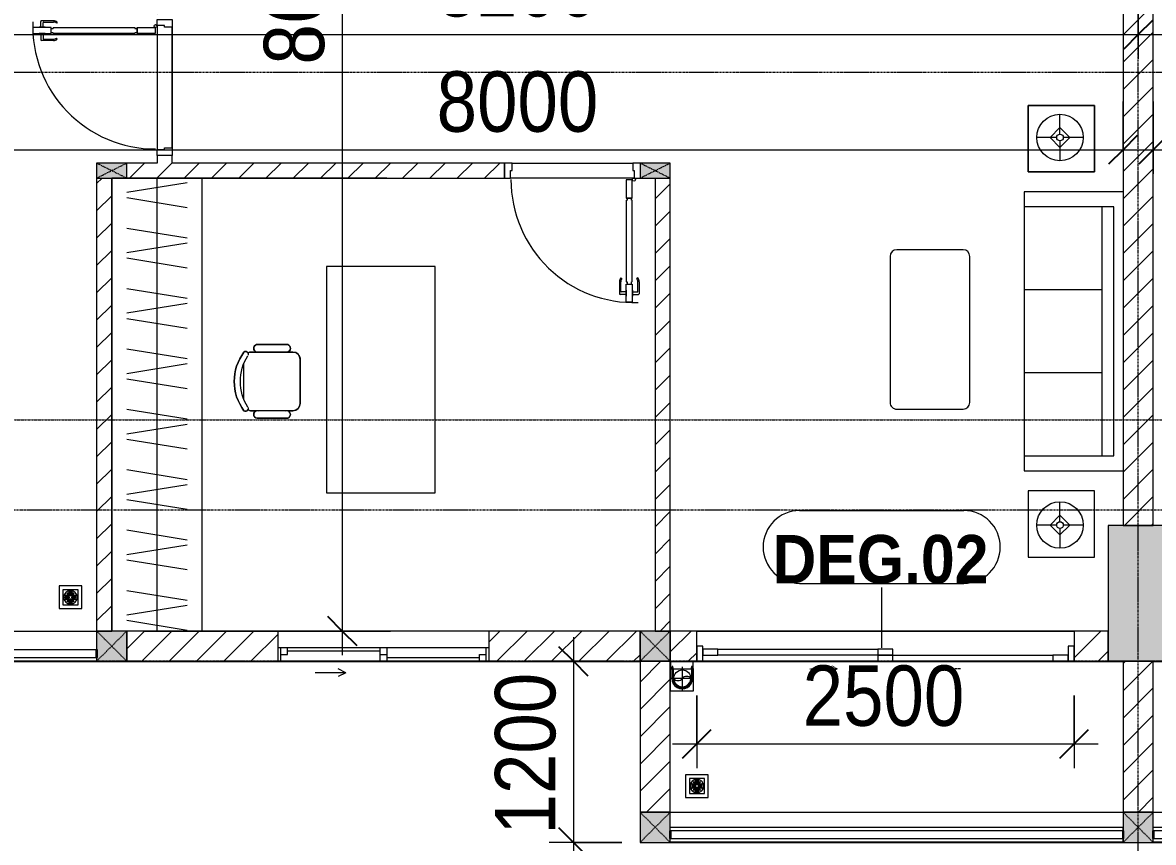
# Model space of a CAD drawing. Header units: millimetres. Extents: x 962 to 239635, y -15958 to 82755.
# Drawn here: x 123513 to 131004, y 23337 to 28767 of the extents above; entities that cross this region are included whole.
import ezdxf

# ---------------------------------------------------------------- set-up
doc = ezdxf.new("R2010")
doc.units = ezdxf.units.MM
for name, pattern in [('Dash', [6, 3, -3]), ('Dash Dot 3_16_', [7.9375, 4.7625, -1.5875, 0, -1.5875]), ('Grid Line', [22.225, 12.7, -3.175, 3.175, -3.175]), ('IMPORT-CENTER _2_', [40.64, 25.4, -5.08, 5.08, -5.08])]:
    doc.linetypes.add(name, pattern=pattern)
for name, color, linetype, lineweight in [('0-1', 7, 'Continuous', 5), ('A-ANNO-DIMS', 211, 'Continuous', 9), ('A-ANNO-DIMS-160', 211, 'Continuous', 9), ('A-DETL-GENF-1', 9, 'Continuous', 9), ('A-DOOR', 31, 'Continuous', 9), ('A-DOOR-1', 254, 'Continuous', 9), ('A-DOOR-2', 9, 'Continuous', 9), ('A-DOOR-FRAM', 31, 'Continuous', 9), ('A-DOOR-HDLN', 31, 'Dash', 9), ('A-DOOR-IDEN', 31, 'Continuous', 9), ('A-FLOR-1', 250, 'Continuous', 9), ('A-FLOR-2', 9, 'Continuous', 9), ('A-FLOR-HRAL', 11, 'Continuous', 9), ('A-FLOR-HRAL-1', 254, 'Continuous', 9), ('A-FLOR-HRAL-2', 9, 'Continuous', 9), ('A-GLAZ', 151, 'Continuous', 9), ('A-WALL', 113, 'Continuous', 9), ('A-WALL-1', 253, 'Continuous', 18), ('A-WALL-2', 9, 'Continuous', 9), ('A-WALL-3', 113, 'Continuous', 18), ('A-WALL-PATT-1', 10, 'Continuous', 9), ('A-WALL-PATT-2', 111, 'Continuous', 9), ('G-ANNO-SYMB-1', 111, 'Dash Dot 3_16_', 18), ('G-IMPT', 8, 'Continuous', 9), ('G-IMPT-2', 8, 'IMPORT-CENTER _2_', 9), ('I-FURN', 30, 'Continuous', 9), ('I-FURN-1', 254, 'Continuous', 9), ('M-EQPM', 50, 'Continuous', 9), ('S-COLS', 52, 'Continuous', 9), ('S-COLS-1', 52, 'Continuous', 5), ('S-COLS-2', 7, 'Continuous', 18), ('S-COLS-3', 254, 'Continuous', 9), ('S-COLS-4', 253, 'Continuous', 18), ('S-COLS-5', 52, 'Dash', 9), ('S-COLS-6', 52, 'Continuous', 18), ('S-COLS-HDLN', 52, 'Dash', 9), ('S-COLS-HDLN-1', 9, 'Dash', 9), ('S-GRID-1', 1, 'Grid Line', 9)]:
    doc.layers.add(name, color=color, linetype=linetype, lineweight=lineweight)
doc.styles.add('Arial_B_6', font='arialbd_0.ttf', dxfattribs={"width": 0.9, "height": 320})
doc.styles.add('UTM Avo', font='UTM Avo.ttf', dxfattribs={"width": 0.9, "height": 400})
doc.dimstyles.new('1_Dim_chi_tiet_2_5', dxfattribs={"dimscale": 304.8, "dimtxt": 399.720379, "dimasz": 0.629921, "dimexe": 0.524934, "dimexo": 0.0625, "dimgap": 0.052493, "dimtad": 1, "dimdec": 0, "dimrnd": 5, "dimzin": 0, "dimdsep": 46, "dimtxsty": 'UTM Avo', "dimblk1": 'OBLIQUE', "dimblk2": 'OBLIQUE', "dimsah": 1, "dimcen": 0.09, "dimdle": 0.524934, "dimazin": 0, "dimtfac": 1, "dimtdec": 4, "dimtix": 1, "dimtmove": 0, "dimatfit": 3, "dimfxl": 1.049869, "dimfxlon": 1, "dimtvp": 1, "dimtolj": 1, "dimtzin": 0, "dimarcsym": 2})
doc.dimstyles.new('1_Dim_chi_tiet_2_5_1', dxfattribs={"dimscale": 304.8, "dimtxt": 399.720379, "dimasz": 0.629921, "dimexe": 0.524934, "dimexo": 0.0625, "dimgap": 0.052493, "dimtad": 1, "dimdec": 0, "dimrnd": 5, "dimzin": 0, "dimdsep": 46, "dimtxsty": 'UTM Avo', "dimblk1": 'OBLIQUE', "dimblk2": 'OBLIQUE', "dimsah": 1, "dimcen": 0.09, "dimdle": 0.524934, "dimazin": 0, "dimtfac": 1, "dimtdec": 4, "dimtix": 1, "dimtmove": 0, "dimatfit": 3, "dimfxl": 1.049869, "dimfxlon": 1, "dimtvp": 1, "dimtolj": 1, "dimtzin": 0, "dimarcsym": 2})
pattern_1 = [(45, (0, 0), (-90.50967, 90.50967), [])]
pattern_2 = [(45, (61750.9, 0), (-90.50967, 90.50967), [])]

# ---------------------------------------------------------------- blocks, each defined once
blk = doc.blocks.new('NCV_TKTC_KET CAU_rvt-1-TKCS_MB TẦNG 2')
at = {"layer": 'S-COLS-1'}
blk.add_hatch(color=256, dxfattribs=at).paths.add_polyline_path([(69352.6, 24536.9), (69352.6, 25436.9), (68952.6, 25436.9), (68952.6, 24536.9)])
at = {"layer": 'A-FLOR-1'}
for p, q in [((61127.6, 24535.3), (62252.6, 24535.3)), ((62252.6, 24535.3), (65852.6, 24535.3)), ((66052.6, 24535.3), (69052.6, 24535.3)), ((69252.6, 24535.3), (73833.2, 24535.3)), ((66052.6, 23336.9), (69052.6, 23336.9)), ((69252.6, 23336.9), (74427.6, 23336.9))]:
    blk.add_line(p, q, dxfattribs=at)
at = {"layer": 'S-COLS-2'}
for p, q in [((69352.6, 25436.9), (68952.6, 25436.9)), ((68952.6, 25436.9), (68952.6, 24536.9)), ((68952.6, 24536.9), (69352.6, 24536.9))]:
    blk.add_line(p, q, dxfattribs=at)
blk = doc.blocks.new('DOOR_CW_01 CANH MO-PANEL KINH - DIW_01-900x2200-CỬA GỖ VÂN LAMINATE-V3-TKCS_MB TẦNG 2')
at = {"layer": 'A-DETL-GENF-1'}
for p, q in [((-399, 831.8), (-397, 831.8)), ((-399, 792.2), (-399, 831.8)), ((-397, 872), (-357, 872)), ((-397, 752), (-397, 872)), ((-397, 792.2), (-397, 831.8)), ((-357, 872), (-357, 752)), ((-357, 792.2), (-357, 831.8)), ((-355, 831.8), (-357, 831.8)), ((-355, 792.2), (-355, 831.8)), ((-442, 737), (-442, 816.5)), ((-399, 820.5), (-438, 820.5)), ((-434, 799.5), (-434, 737)), ((-399, 803.5), (-430, 803.5)), ((-397, 792.2), (-399, 792.2)), ((-357, 752), (-397, 752)), ((-363, 752), (-391, 752)), ((-391, 752), (-391, 738)), ((-363, 738), (-363, 752)), ((-357, 792.2), (-355, 792.2)), ((-355, 820.5), (-316, 820.5)), ((-355, 803.5), (-324, 803.5)), ((-320, 799.5), (-320, 737)), ((-312, 737), (-312, 816.5)), ((-433.9, 711.2), (-427.3, 715.8)), ((-397, 738), (-391, 738)), ((-397, 738), (-397, 196)), ((-357, 738), (-363, 738)), ((-357, 196), (-357, 738)), ((-320.1, 711.2), (-326.7, 715.8)), ((-397, 196), (-391, 196)), ((-357, 182), (-397, 182)), ((-397, 182), (-397, 62)), ((-391, 196), (-391, 182)), ((-391, 182), (-363, 182)), ((-357, 196), (-363, 196)), ((-363, 182), (-363, 196)), ((-357, 62), (-357, 182)), ((-397, 62), (-357, 62))]:
    blk.add_line(p, q, dxfattribs=at)
blk.add_circle((-407, 60), 10, dxfattribs=at)
for centre, radius, start, end in [((-407, 60), 814, 360, 92), ((-438, 816.5), 4, 90, 180), ((-430, 799.5), 4, 90, 180), ((-324, 799.5), 4, 360, 90), ((-316, 816.5), 4, 0, 90), ((-397, 737), 45, 180, 215), ((-397, 737), 37, 180, 215), ((-357, 737), 37, 325, 0), ((-357, 737), 45, 325, 0)]:
    blk.add_arc(centre, radius, start, end, dxfattribs=at)
at = {"layer": 'A-DOOR-2'}
for p, q in [((-410, 50), (-448.4, 50)), ((-410, 0), (-410, 50)), ((-400, 0), (-410, 0)), ((-407, 50), (-382, 50)), ((-400, -50), (-400, 0)), ((410, 0), (400, 0)), ((400, 0), (400, -50)), ((450, 50), (410, 50)), ((410, 50), (410, 0)), ((450, -50), (450, 50)), ((-448.4, -50), (-400, -50)), ((400, -50), (450, -50))]:
    blk.add_line(p, q, dxfattribs=at)
blk = doc.blocks.new('TU DO LV A - TU DO LV A-885793-TKCS_MB TẦNG 2')
at = {"layer": 'I-FURN'}
for p, q in [((4.3, 101), (68.9, 499)), ((169, 101), (104.4, 499)), ((202.5, 101), (267.1, 499)), ((404.3, 101), (468.9, 499)), ((569, 101), (504.4, 499)), ((602.5, 101), (667.1, 499)), ((804.3, 101), (868.9, 499)), ((969, 101), (904.4, 499)), ((1002.5, 101), (1067.1, 499)), ((1204.3, 101), (1268.9, 499)), ((1369, 101), (1304.4, 499)), ((1402.5, 101), (1467.1, 499)), ((1604.3, 101), (1668.9, 499)), ((1769, 101), (1704.4, 499)), ((1802.5, 101), (1867.1, 499)), ((2004.3, 101), (2068.9, 499)), ((2169, 101), (2104.4, 499)), ((2202.5, 101), (2267.1, 499)), ((2404.3, 101), (2468.9, 499)), ((2569, 101), (2504.4, 499)), ((2602.5, 101), (2667.1, 499)), ((2804.3, 101), (2868.9, 499)), ((2969, 101), (2904.4, 499)), ((0, 300), (3000, 300)), ((0, 0), (3000, 0))]:
    blk.add_line(p, q, dxfattribs=at)
at = {"layer": 'I-FURN-1'}
blk.add_line((0, 0), (3000, 0), dxfattribs=at)
blk = doc.blocks.new('BAN LV A - BAN LV A_dwg_ban hoc2-348006-TKCS_MB TẦNG 2')
at = {"layer": 'I-FURN'}
for p, q in [((-194.4, 388.8), (-194.4, 113.4)), ((145.8, 437.4), (-145.8, 437.4)), ((194.4, 113.4), (194.4, 388.8)), ((-243, 354.4), (-243, 162)), ((194.4, 351.4), (194.4, 150.8)), ((243.7, 162), (243.7, 354.4)), ((-120.5, 64.8), (120.5, 64.8))]:
    blk.add_line(p, q, dxfattribs=at)
at = {"layer": 'I-FURN', "flags": 128}
blk.add_lwpolyline([(-737.8, 610.5), (-737.8, 1330.5), (-154.9, 1330.5), (762.2, 1330.5), (762.2, 610.5)], close=True, dxfattribs=at)
at = {"layer": 'I-FURN'}
for centre, radius, start, end in [((-145.8, 388.8), 48.6, 90, 180), ((145.8, 388.8), 48.6, 360, 90), ((-218.7, 347.3), 25.3, 343.7398, 163.7398), ((219.4, 347.3), 25.3, 16.2602, 170.70537), ((-218.7, 154.9), 25.3, 163.7398, 16.2602), ((219.4, 154.9), 25.3, 189.29463, 16.2602), ((-180.2, 75.4), 17.8, 57.97259, 216.69006), ((-145.8, 113.4), 48.6, 180, 207.58444), ((0, 359.3), 318.2, 237.57575, 302.42425), ((180.2, 75.4), 17.8, 323.30994, 122.02741), ((145.8, 113.4), 48.6, 332.41556, 0), ((0, 324), 324, 233.1301, 306.8699)]:
    blk.add_arc(centre, radius, start, end, dxfattribs=at)
blk = doc.blocks.new('BAN LV A - BAN LV A_dwg-348005-TKCS_MB TẦNG 2')
at = {"extrusion": (0, 0, -1), "zscale": -1, "rotation": 180}
blk.add_blockref('BAN LV A - BAN LV A_dwg_ban hoc2-348006-TKCS_MB TẦNG 2', (-729, 1383.7), dxfattribs=at)
blk = doc.blocks.new('BAN LV A - BAN LV A-348231-TKCS_MB TẦNG 2')
at = {"layer": 'I-FURN-1'}
for p, q in [((486, 1221.7), (486, 1029.3)), ((534.6, 1270.3), (534.6, 1235.9)), ((923.4, 1232.9), (923.4, 1270.3)), ((972.7, 1029.3), (972.7, 1221.7)), ((534.6, 1029.3), (534.6, 994.9)), ((923.4, 994.9), (923.4, 1032.3)), ((583.2, 946.3), (874.8, 946.3)), ((1491.2, 773.2), (-8.8, 773.2)), ((-8.8, 773.2), (-8.8, 53.2)), ((1491.2, 53.2), (1491.2, 773.2)), ((-8.8, 53.2), (1491.2, 53.2))]:
    blk.add_line(p, q, dxfattribs=at)
for centre, radius, start, end in [((729, 1059.7), 324, 53.1301, 126.8699), ((548.9, 1308.3), 17.8, 143.30994, 240.59603), ((583.2, 1270.3), 48.6, 152.41556, 180), ((909.2, 1308.3), 17.8, 299.40397, 36.69006), ((874.8, 1270.3), 48.6, 360, 27.58444), ((510.3, 1228.8), 25.3, 16.2602, 196.2602), ((948.4, 1228.8), 25.3, 343.7398, 170.70537), ((510.3, 1036.4), 25.3, 196.2602, 343.7398), ((583.2, 994.9), 48.6, 180, 270), ((874.8, 994.9), 48.6, 270, 360), ((948.4, 1036.4), 25.3, 189.29463, 343.7398)]:
    blk.add_arc(centre, radius, start, end, dxfattribs=at)
blk.add_blockref('BAN LV A - BAN LV A_dwg-348005-TKCS_MB TẦNG 2', (0, 0))
blk = doc.blocks.new('LOBBY_SOFA_1 - LOBBY_SOFA_1-V11-TKCS_MB TẦNG 2')
at = {"layer": 'I-FURN'}
for p, q in [((-2556, -4.9), (-2556, -660)), ((-2457, -66), (-2457, -660)), ((-807, -66), (-2457, -66)), ((-807, -660), (-807, -66)), ((-708, -660), (-708, -4.9)), ((-807, -143), (-2457, -143)), ((-1907, -143), (-1907, -660)), ((-1357, -143), (-1357, -660)), ((-3128.2, -193.5), (-2688.2, -193.5)), ((-3128.2, -633.5), (-3128.2, -193.5)), ((-2688.2, -193.5), (-2688.2, -633.5)), ((-575.9, -193.5), (-575.9, -633.5)), ((-135.9, -193.5), (-575.9, -193.5)), ((-135.9, -633.5), (-135.9, -193.5)), ((-2915.4, -269), (-2915.4, -401)), ((-348.6, -269), (-348.6, -401)), ((-2915.4, -357), (-2981.4, -423)), ((-2849.4, -423), (-2915.4, -357)), ((-414.6, -423), (-348.6, -357)), ((-348.6, -357), (-282.6, -423)), ((-2937.4, -423), (-3069.4, -423)), ((-2981.4, -423), (-2915.4, -489)), ((-2915.4, -489), (-2849.4, -423)), ((-2915.4, -445), (-2915.4, -577)), ((-2893.4, -423), (-2761.4, -423)), ((-370.6, -423), (-502.6, -423)), ((-348.6, -489), (-414.6, -423)), ((-282.6, -423), (-348.6, -489)), ((-348.6, -445), (-348.6, -577)), ((-326.6, -423), (-194.6, -423)), ((-2688.2, -633.5), (-3128.2, -633.5)), ((-2556, -660), (-708, -660)), ((-575.9, -633.5), (-135.9, -633.5)), ((-1160.3, -1020.5), (-2128.3, -1020.5)), ((-2172.3, -1064.5), (-2172.3, -1504.5)), ((-1116.3, -1504.5), (-1116.3, -1064.5)), ((-2128.3, -1548.5), (-1160.3, -1548.5))]:
    blk.add_line(p, q, dxfattribs=at)
for centre, radius in [((-2915.4, -423), 154), ((-348.6, -423), 154), ((-2915.4, -423), 22), ((-348.6, -423), 22)]:
    blk.add_circle(centre, radius, dxfattribs=at)
for centre, start, end in [((-2128.3, -1064.5), 90, 180), ((-1160.3, -1064.5), 0, 90), ((-2128.3, -1504.5), 180, 270), ((-1160.3, -1504.5), 270, 0)]:
    blk.add_arc(centre, 44, start, end, dxfattribs=at)
at = {"layer": 'I-FURN-1'}
for p, q in [((-2556, -4.9), (-2556, -660)), ((-708, -660), (-708, -4.9)), ((-2688.2, -193.5), (-3128.2, -193.5)), ((-3128.2, -193.5), (-3128.2, -633.5)), ((-2688.2, -633.5), (-2688.2, -193.5)), ((-135.9, -193.5), (-575.9, -193.5)), ((-575.9, -193.5), (-575.9, -633.5)), ((-135.9, -633.5), (-135.9, -193.5)), ((-3128.2, -633.5), (-2688.2, -633.5)), ((-2556, -660), (-708, -660)), ((-575.9, -633.5), (-135.9, -633.5)), ((-1160.3, -1020.5), (-2128.3, -1020.5)), ((-2172.3, -1064.5), (-2172.3, -1504.5)), ((-1116.3, -1504.5), (-1116.3, -1064.5)), ((-2128.3, -1548.5), (-1160.3, -1548.5))]:
    blk.add_line(p, q, dxfattribs=at)
for centre, start, end in [((-2128.3, -1064.5), 90, 180), ((-1160.3, -1064.5), 0, 90), ((-2128.3, -1504.5), 180, 270), ((-1160.3, -1504.5), 270, 0)]:
    blk.add_arc(centre, 44, start, end, dxfattribs=at)
blk = doc.blocks.new('Railing - 50 x 10mm-901205-TKCS_MB TẦNG 2')
at = {"layer": 'A-FLOR-HRAL-2'}
for p, q in [((25, 5), (-25, 5)), ((-25, 5), (-25, -5)), ((25, -5), (25, 5)), ((-25, -5), (25, -5))]:
    blk.add_line(p, q, dxfattribs=at)
blk = doc.blocks.new('Railing - Railing-883261-TKCS_MB TẦNG 2')
at = {"layer": 'A-FLOR-HRAL-2'}
for p, q in [((39339.1, 15351.2), (38244.1, 15351.2)), ((38244.1, 15301.2), (39339.1, 15301.2))]:
    blk.add_line(p, q, dxfattribs=at)
at = {"rotation": 90.00000000000001}
for p in [(38219.1, 15326.2), (39344.1, 15326.2)]:
    blk.add_blockref('Railing - 50 x 10mm-901205-TKCS_MB TẦNG 2', p, dxfattribs=at)
blk = doc.blocks.new('G1_SOF - BO TRU - 100x200-745959-TKCS_MB TẦNG 2')
at = {"layer": 'S-COLS'}
blk.add_hatch(color=256, dxfattribs=at).paths.add_polyline_path([(-50, 100), (-50, -100), (50, -100), (50, 100)])
at = {"layer": 'S-COLS-4'}
for p, q in [((50, 100), (-50, 100)), ((-50, 100), (-50, -100)), ((50, -100), (50, 100)), ((-50, -100), (50, -100))]:
    blk.add_line(p, q, dxfattribs=at)
at = {"layer": 'S-COLS-HDLN-1'}
for p, q in [((50, 100), (-50, -100)), ((-50, 100), (50, -100))]:
    blk.add_line(p, q, dxfattribs=at)
blk = doc.blocks.new('DOOR_CW_01 CANH MO-PANEL KINH - DIG_01-900x2200-CỬA NHÔM KÍNH-901215-TKCS_MB TẦNG 2')
at = {"layer": 'A-DETL-GENF-1'}
for p, q in [((-397, -182), (-397, -62)), ((-397, -62), (-357, -62)), ((-357, -62), (-357, -182)), ((-357, -182), (-397, -182)), ((-397, -196), (-391, -196)), ((-397, -738), (-397, -196)), ((-391, -196), (-391, -182)), ((-391, -182), (-363, -182)), ((-363, -182), (-363, -196)), ((-357, -196), (-363, -196)), ((-357, -196), (-357, -738)), ((-442, -737), (-442, -816.5)), ((-434, -799.5), (-434, -737)), ((-433.9, -711.2), (-427.3, -715.8)), ((-397, -738), (-391, -738)), ((-391, -752), (-391, -738)), ((-357, -738), (-363, -738)), ((-363, -738), (-363, -752)), ((-320.1, -711.2), (-326.7, -715.8)), ((-320, -799.5), (-320, -737)), ((-312, -737), (-312, -816.5)), ((-399, -820.5), (-438, -820.5)), ((-399, -803.5), (-430, -803.5)), ((-399, -792.2), (-399, -831.8)), ((-397, -792.2), (-399, -792.2)), ((-357, -752), (-397, -752)), ((-397, -752), (-397, -872)), ((-397, -792.2), (-397, -831.8)), ((-363, -752), (-391, -752)), ((-357, -872), (-357, -752)), ((-357, -792.2), (-357, -831.8)), ((-357, -792.2), (-355, -792.2)), ((-355, -792.2), (-355, -831.8)), ((-355, -803.5), (-324, -803.5)), ((-355, -820.5), (-316, -820.5)), ((-399, -831.8), (-397, -831.8)), ((-397, -872), (-357, -872)), ((-355, -831.8), (-357, -831.8))]:
    blk.add_line(p, q, dxfattribs=at)
blk.add_circle((-407, -60), 10, dxfattribs=at)
for centre, radius, start, end in [((-407, -60), 814, 268, 0), ((-397, -737), 45, 145, 180), ((-397, -737), 37, 145, 180), ((-357, -737), 37, 0, 35), ((-357, -737), 45, 360, 35), ((-438, -816.5), 4, 180, 270), ((-430, -799.5), 4, 180, 270), ((-324, -799.5), 4, 270, 0), ((-316, -816.5), 4, 270, 0)]:
    blk.add_arc(centre, radius, start, end, dxfattribs=at)
at = {"layer": 'A-DOOR-2'}
for p, q in [((-450, -50), (-450, 50)), ((-450, 50), (-400, 50)), ((-400, 50), (-400, 0)), ((400, 0), (400, 50)), ((400, 50), (450, 50)), ((450, 50), (450, -50)), ((-410, -50), (-450, -50)), ((-410, 0), (-410, -50)), ((-400, 0), (-410, 0)), ((-407, -50), (-382, -50)), ((410, 0), (400, 0)), ((410, -50), (410, 0)), ((450, -50), (410, -50))]:
    blk.add_line(p, q, dxfattribs=at)
blk = doc.blocks.new('NCV_TKTC_TANG 2_rvt-1-TKCS_MB TẦNG 2')
at = {"layer": 'A-WALL-PATT-1'}
h = blk.add_hatch(dxfattribs=at)
h.set_pattern_fill('FP_1', color=256, style=0, pattern_type=2)
h.set_pattern_definition(pattern_1)
h.paths.add_polyline_path([(62752.6, 27836.9), (62752.6, 27886.9), (62652.6, 27886.9), (62652.6, 27836.9)])
h.paths.add_polyline_path([(62752.6, 28786.9), (62752.6, 28836.9), (62652.6, 28836.9), (62652.6, 28786.9)])
h = blk.add_hatch(dxfattribs=at)
h.set_pattern_fill('FP_1', color=256, style=0, pattern_type=2)
h.set_pattern_definition(pattern_1)
h.paths.add_polyline_path([(64954.2, 27736.9), (64954.2, 27836.9), (62452.6, 27836.9), (62452.6, 27736.9), (64174.7, 27736.9)])
h = blk.add_hatch(dxfattribs=at)
h.set_pattern_fill('FP_1', color=256, style=0, pattern_type=2)
h.set_pattern_definition(pattern_1)
h.paths.add_polyline_path([(62352.6, 24736.9), (62352.6, 27736.9), (62252.6, 27736.9), (62252.6, 24736.9)])
h = blk.add_hatch(dxfattribs=at)
h.set_pattern_fill('FP_1', color=256, style=0, pattern_type=2)
h.set_pattern_definition(pattern_1)
h.paths.add_polyline_path([(66052.6, 24736.9), (66052.6, 27736.9), (65952.6, 27736.9), (65952.6, 24736.9)])
at = {"layer": 'A-FLOR-2'}
for p, q in [((62652.6, 28746.9), (62652.6, 27926.9)), ((62752.6, 28736.9), (62752.6, 27936.9)), ((62752.6, 27936.9), (62752.6, 28736.9)), ((65004.2, 27836.9), (65804.2, 27836.9)), ((62352.6, 27736.9), (62352.6, 24736.9)), ((62452.6, 27736.9), (62352.6, 27736.9)), ((62952.6, 27736.9), (62452.6, 27736.9)), ((64174.7, 27736.9), (62952.6, 27736.9)), ((65814.2, 27736.9), (64994.2, 27736.9)), ((62562.6, 24736.9), (62952.6, 24736.9)), ((62952.6, 24736.9), (63452.6, 24736.9)), ((63452.6, 24736.9), (64174.7, 24736.9)), ((66227.6, 24736.9), (68727.6, 24736.9)), ((68727.6, 24736.9), (66227.6, 24736.9)), ((66267.6, 24536.9), (67427.6, 24536.9)), ((66052.6, 23536.9), (69052.6, 23536.9)), ((69252.6, 23536.9), (74427.1, 23536.9))]:
    blk.add_line(p, q, dxfattribs=at)
at = {"layer": 'A-WALL-1'}
for p, q in [((62752.6, 27886.9), (62652.6, 27886.9)), ((62652.6, 27886.9), (62652.6, 27836.9)), ((62752.6, 27836.9), (62752.6, 27886.9)), ((62652.6, 27836.9), (62452.6, 27836.9)), ((64954.2, 27836.9), (62752.6, 27836.9)), ((64954.2, 27736.9), (64954.2, 27836.9)), ((62252.6, 27736.9), (62252.6, 24736.9)), ((62352.6, 24736.9), (62352.6, 27736.9)), ((62452.6, 27736.9), (64954.2, 27736.9)), ((65952.6, 27736.9), (65952.6, 24736.9)), ((66052.6, 24736.9), (66052.6, 27736.9)), ((62252.6, 24736.9), (62352.6, 24736.9)), ((65952.6, 24736.9), (66052.6, 24736.9))]:
    blk.add_line(p, q, dxfattribs=at)
at = {"layer": 'A-WALL-2'}
for p, q in [((65004.2, 27836.9), (65804.2, 27836.9)), ((65814.2, 27736.9), (64994.2, 27736.9)), ((61152.6, 24736.9), (62252.5, 24736.9)), ((62252.5, 24536.9), (61152.6, 24536.9))]:
    blk.add_line(p, q, dxfattribs=at)
at = {"layer": 'A-DOOR-1'}
for name, p, rotation in [('DOOR_CW_01 CANH MO-PANEL KINH - DIG_01-900x2200-CỬA NHÔM KÍNH-901215-TKCS_MB TẦNG 2', (62702.6, 28336.9), 269.9999999999989), ('DOOR_CW_01 CANH MO-PANEL KINH - DIW_01-900x2200-CỬA GỖ VÂN LAMINATE-V3-TKCS_MB TẦNG 2', (65404.2, 27786.9), 180)]:
    blk.add_blockref(name, p, dxfattribs=dict(at, rotation=rotation))
at = {"layer": 'A-FLOR-HRAL-1'}
blk.add_blockref('Railing - Railing-883261-TKCS_MB TẦNG 2', (22908.5, 9260.7), dxfattribs=at)
at = {"layer": 'I-FURN-1'}
for name, p, rotation in [('LOBBY_SOFA_1 - LOBBY_SOFA_1-V11-TKCS_MB TẦNG 2', (69057.5, 25090.4), 270.0000000000005), ('TU DO LV A - TU DO LV A-885793-TKCS_MB TẦNG 2', (62952.6, 24736.9), 89.99999999999993), ('BAN LV A - BAN LV A-348231-TKCS_MB TẦNG 2', (64547.4, 25661.2), 90.0000000000001)]:
    blk.add_blockref(name, p, dxfattribs=dict(at, rotation=rotation))
at = {"layer": 'S-COLS-3', "rotation": 89.99999999999945}
for p in [(62352.6, 27786.9), (65952.6, 27786.9)]:
    blk.add_blockref('G1_SOF - BO TRU - 100x200-745959-TKCS_MB TẦNG 2', p, dxfattribs=at)
blk = doc.blocks.new('1_FAMILY RVT - W01-WxH 1400x1400xmm-389822-TKCS_MB TẦNG 2')
at = {"layer": 'A-GLAZ'}
for p, q in [((248.4, 172.39), (299.2, 197.79)), ((248.4, 172.39), (299.2, 146.99)), ((248.4, 172.39), (451.6, 172.39)), ((-700, 96.19), (-700, -103.81)), ((700, 96.19), (-700, 96.19)), ((-700, 96.19), (-636.5, 96.19)), ((-680.95, 96.19), (-680.95, 7.29)), ((-636.5, 96.19), (-22.225, 96.19)), ((-636.5, 96.19), (-636.5, 51.74)), ((-22.225, 7.29), (-22.225, 96.19)), ((-22.225, 96.19), (22.225, 96.19)), ((22.225, 96.19), (680.95, 96.19)), ((22.225, 96.19), (22.225, 7.29)), ((680.95, 96.19), (700, 96.19)), ((680.95, 96.19), (680.95, 7.29)), ((700, -103.81), (700, 96.19)), ((-700, 7.29), (-680.95, 7.29)), ((-636.5, 51.74), (-680.95, 51.74)), ((-680.95, 7.29), (-22.225, 7.29)), ((-636.5, 73.965), (-22.225, 73.965)), ((22.225, 51.74), (-22.225, 51.74)), ((-22.225, 7.29), (22.225, 7.29)), ((22.225, 29.515), (636.5, 29.515)), ((22.225, 7.29), (636.5, 7.29)), ((636.5, 51.74), (636.5, 7.29)), ((680.95, 51.74), (636.5, 51.74)), ((636.5, 7.29), (700, 7.29)), ((-700, -103.81), (700, -103.81))]:
    blk.add_line(p, q, dxfattribs=at)
blk = doc.blocks.new('DEG_02-DEG_03 - DEG_02-2500x2400mm-CỬA ĐI 02 CÁNH TRƯỢT-625766-TKCS_MB TẦNG 2')
at = {"layer": 'A-DOOR'}
for p, q in [((-1110, 100), (-1210, 100)), ((-1210, 100), (-1210, 60)), ((-1110, 60), (-1110, 100)), ((-1110, 100), (-50, 100)), ((50, 100), (-50, 100)), ((-50, 100), (-50, 60)), ((50, 60), (50, 100)), ((-1210, 60), (-1110, 60)), ((-50, 60), (-1110, 60)), ((50, 60), (-50, 60)), ((-50, 60), (-50, 20)), ((-50, 60), (50, 60)), ((-50, 20), (50, 20)), ((50, 20), (50, 60)), ((50, 60), (1110, 60)), ((1110, 20), (50, 20)), ((1210, 60), (1110, 60)), ((1110, 60), (1110, 20)), ((1110, 20), (1210, 20)), ((1210, 20), (1210, 60))]:
    blk.add_line(p, q, dxfattribs=at)
at = {"layer": 'A-DOOR-FRAM'}
for p, q in [((-1210, 100), (-1250, 100)), ((-1250, 100), (-1250, 0)), ((-1210, 0), (-1210, 100)), ((1250, 100), (1210, 100)), ((1210, 100), (1210, 0)), ((1250, 0), (1250, 100)), ((-1250, 0), (-1210, 0)), ((1210, 0), (1250, 0))]:
    blk.add_line(p, q, dxfattribs=at)
at = {"layer": 'A-DOOR-HDLN'}
for p, q in [((-500.4, 151.1), (-320.4, 151.1)), ((-320.4, 151.1), (-355, 171.1)), ((-320.4, 151.1), (-355, 131.1)), ((320.4, 151.1), (355, 171.1)), ((320.4, 151.1), (355, 131.1)), ((500.4, 151.1), (320.4, 151.1))]:
    blk.add_line(p, q, dxfattribs=at)
blk = doc.blocks.new('Railing - 50 x 10mm-1251311-TKCS_MB TẦNG 2')
at = {"layer": 'A-FLOR-HRAL'}
for p, q in [((25, 5), (-25, 5)), ((-25, 5), (-25, -5)), ((25, -5), (25, 5)), ((-25, -5), (25, -5))]:
    blk.add_line(p, q, dxfattribs=at)
blk = doc.blocks.new('Railing - Railing-1266165-TKCS_MB TẦNG 2')
at = {"layer": 'A-FLOR-HRAL'}
for p, q in [((69047.6, 23412.4), (66057.6, 23412.4)), ((66057.6, 23362.4), (69047.6, 23362.4))]:
    blk.add_line(p, q, dxfattribs=at)
at = {"rotation": 90}
for p in [(66052.6, 23387.4), (69052.6, 23387.4)]:
    blk.add_blockref('Railing - 50 x 10mm-1251311-TKCS_MB TẦNG 2', p, dxfattribs=at)
blk = doc.blocks.new('Railing - Railing-1267716-TKCS_MB TẦNG 2')
at = {"layer": 'A-FLOR-HRAL'}
for p, q in [((74427.5, 23412.4), (69257.5, 23412.4)), ((69257.5, 23362.4), (74427.5, 23362.4))]:
    blk.add_line(p, q, dxfattribs=at)
at = {"rotation": 90}
for p in [(69252.5, 23387.4), (74432.5, 23387.4)]:
    blk.add_blockref('Railing - 50 x 10mm-1251311-TKCS_MB TẦNG 2', p, dxfattribs=at)
blk = doc.blocks.new('TKTC_XREF_251221_MB TANG 2-7 - TKTC_XREF_260130_MB TANG 2-5_dwg_THU NUOC - THU NUOC-444531-TKCS_MB TẦNG 1-4746804-TKCS_MB TẦNG 2')
at = {"layer": 'G-IMPT'}
for p, q in [((-23.3, 10.8), (40.9, 10.8)), ((40.9, 4.8), (-23.3, 4.8)), ((-11, 23.3), (28.5, 23.3)), ((28.5, 17.3), (-11, 17.3)), ((-1.1, 35.6), (18.5, 35.6)), ((18.5, 29.6), (-1.1, 29.6)), ((-23.3, -13.6), (40.9, -13.6)), ((40.9, -19.6), (-23.3, -19.6)), ((-11, -26.1), (28.5, -26.1)), ((28.5, -32.1), (-11, -32.1)), ((-1.1, -38.5), (18.5, -38.5)), ((18.5, -44.5), (-1.1, -44.5))]:
    blk.add_line(p, q, dxfattribs=at)
at = {"layer": 'G-IMPT', "flags": 128}
for points in [[(83.7, -79.4), (83.7, 70.6), (-66.3, 70.6), (-66.3, -79.4)], [(58.7, -54.4), (58.7, 45.6), (-41.3, 45.6), (-41.3, -54.4)]]:
    blk.add_lwpolyline(points, close=True, dxfattribs=at)
for points in [[(-23.3, -1.2), (0.7, -1.2), (0.7, -7.2), (-23.3, -7.2)], [(40.9, -7.2), (16.7, -7.2), (16.7, -1.2), (40.9, -1.2)]]:
    blk.add_lwpolyline(points, dxfattribs=at)
at = {"layer": 'G-IMPT'}
for centre, radius, start, end in [((8.7, -4.4), 45, 360, 180), ((8.7, -4.4), 45, 360, 180), ((-23.3, 7.8), 3, 90, 270), ((-11, 20.3), 3, 90, 270), ((-1.1, 32.6), 3, 90, 270), ((18.5, 32.6), 3, 270, 90), ((28.5, 20.3), 3, 270, 90), ((40.9, 7.8), 3, 270, 90), ((8.7, -4.4), 45, 180, 360), ((8.7, -4.4), 45, 180, 360), ((-23.3, -4.2), 3, 90, 270), ((-23.3, -16.6), 3, 90, 270), ((-11, -29.1), 3, 90, 270), ((-1.1, -41.5), 3, 90, 270), ((18.5, -41.5), 3, 270, 90), ((28.5, -29.1), 3, 270, 90), ((40.9, -4.2), 3, 270, 90), ((40.9, -16.6), 3, 270, 90)]:
    blk.add_arc(centre, radius, start, end, dxfattribs=at)
blk = doc.blocks.new('TKTC_XREF_251221_MB TANG 2-7 - TKTC_XREF_260130_MB TANG 2-5_dwg_$cc-4746808-TKCS_MB TẦNG 2')
at = {"layer": 'G-IMPT-2'}
for p, q in [((0, -0.673), (0, 0.673)), ((-0.673, 0), (0.673, 0))]:
    blk.add_line(p, q, dxfattribs=at)
at = {"layer": 'M-EQPM'}
blk.add_circle((0, 0), 0.5, dxfattribs=at)
for centre, radius, start, end in [((0, 0), 0.5, 90, 270), ((0.188, 0.25), 0.313, 126.8699, 233.1301), ((-0.188, -0.25), 0.313, 306.8699, 53.1301)]:
    blk.add_arc(centre, radius, start, end, dxfattribs=at)
blk = doc.blocks.new('TKTC_XREF_251221_MB TANG 2-7 - TKTC_XREF_260130_MB TANG 2-5_dwg_CUM U_DN100-4746796-TKCS_MB TẦNG 2')
at = {"layer": 'G-IMPT'}
blk.add_hatch(color=256, dxfattribs=at).paths.add_polyline_path([(0, 61), (0, 57), (14.8, 55.1), (28.5, 49.4), (40.3, 40.3), (49.4, 28.5), (55.1, 14.8), (57, 0), (55.1, -14.8), (49.4, -28.5), (40.3, -40.3), (28.5, -49.4), (14.8, -55.1), (0, -57), (0, -61), (15.8, -58.9), (30.5, -52.8), (43.1, -43.1), (52.8, -30.5), (58.9, -15.8), (61, 0), (58.9, 15.8), (52.8, 30.5), (43.1, 43.1), (30.5, 52.8), (15.8, 58.9)])
for p, q in [((-79.1, 66.6), (-79.1, 63.4)), ((-76.6, 66.6), (-76.6, 63.4)), ((-74.6, 66.6), (-74.6, 63.4)), ((-72.7, 69.3), (-72.7, 60.7)), ((-66.9, 67.9), (-71.7, 67.9)), ((-66.9, 62.1), (-71.7, 62.1)), ((-65, 69), (0, 69)), ((-79.1, -63.4), (-79.1, -66.6)), ((-76.6, -63.4), (-76.6, -66.6)), ((-74.6, -63.4), (-74.6, -66.6)), ((-72.7, -60.7), (-72.7, -69.3)), ((-66.9, -62.1), (-71.7, -62.1)), ((-66.9, -67.9), (-71.7, -67.9)), ((-65, -69), (0, -69))]:
    blk.add_line(p, q, dxfattribs=at)
at = {"layer": 'G-IMPT', "flags": 128}
for points in [[(-72.7, 67.6), (-78.1, 67.6), (-78.1, 62.4), (-72.7, 62.4)], [(-71.7, 59.2), (-66.9, 59.2), (-66.9, 70.8), (-71.7, 70.8)], [(-66.9, 70.8), (-66.9, 72.7), (-65, 72.7), (-65, 57.3), (-66.9, 57.3), (-66.9, 59.2)], [(-65, 61), (0, 61), (0, 57)], [(-72.7, -62.4), (-78.1, -62.4), (-78.1, -67.6), (-72.7, -67.6)], [(-71.7, -70.8), (-66.9, -70.8), (-66.9, -59.2), (-71.7, -59.2)], [(-66.9, -59.2), (-66.9, -57.3), (-65, -57.3), (-65, -72.7), (-66.9, -72.7), (-66.9, -70.8)], [(-65, -61), (0, -61), (0, -57)]]:
    blk.add_lwpolyline(points, dxfattribs=at)
at = {"layer": 'G-IMPT'}
for centre, radius, start, end in [((-78.1, 66.6), 0.96, 90, 180), ((-78.1, 63.4), 0.96, 180, 270), ((-71.1, 69.3), 1.56, 112.61986, 247.38014), ((-67.9, 65), 4.8, 143.1301, 216.8699), ((-71.1, 60.7), 1.56, 112.61986, 247.38014), ((0, 0), 69, 270, 90), ((0, 0), 61, 270, 90), ((0, 0), 57, 270, 90), ((-78.1, -63.4), 0.96, 90, 180), ((-78.1, -66.6), 0.96, 180, 270), ((-71.1, -60.7), 1.56, 112.61986, 247.38014), ((-67.9, -65), 4.8, 143.1301, 216.8699), ((-71.1, -69.3), 1.56, 112.61986, 247.38014)]:
    blk.add_arc(centre, radius, start, end, dxfattribs=at)
blk = doc.blocks.new('TKTC_XREF_251221_MB TANG 2-7 - TKTC_XREF_251221_MB TANG 2-7-2039446-TKCS_MB TẦNG 2')
at = {"layer": 'M-EQPM'}
for p, q in [((32401.1, 7300), (32401.4, 7250.5)), ((32551.9, 7250.5), (32551.5, 7300)), ((32401.3, 7250.4), (32551.6, 7250.4)), ((32401.3, 7100.7), (32401.3, 7250.4)), ((32401.4, 7250.5), (32551.9, 7250.5)), ((32551.6, 7250.4), (32551.6, 7100.7)), ((32551.6, 7100.7), (32401.3, 7100.7))]:
    blk.add_line(p, q, dxfattribs=at)
for p in [(28417.9, 7727.7), (32567.9, 6477.7)]:
    blk.add_blockref('TKTC_XREF_251221_MB TANG 2-7 - TKTC_XREF_260130_MB TANG 2-5_dwg_THU NUOC - THU NUOC-444531-TKCS_MB TẦNG 1-4746804-TKCS_MB TẦNG 2', p)
for name, p, xscale, yscale, zscale, rotation in [('TKTC_XREF_251221_MB TANG 2-7 - TKTC_XREF_260130_MB TANG 2-5_dwg_$cc-4746808-TKCS_MB TẦNG 2', (32480.1, 7185.5), 113.7150000000073, 113.7150000000073, 113.7150000000073, 89.99900866374671), ('TKTC_XREF_251221_MB TANG 2-7 - TKTC_XREF_260130_MB TANG 2-5_dwg_CUM U_DN100-4746796-TKCS_MB TẦNG 2', (32479.2, 7185.5), 0.9975000000000007, 0.9975000000000007, 0.9975000000000007, 270.0009913382947)]:
    blk.add_blockref(name, p, dxfattribs=dict(xscale=xscale, yscale=yscale, zscale=zscale, rotation=rotation))
blk = doc.blocks.new('G1_SOF - BO TRU - 200x200-3052400-TKCS_MB TẦNG 2')
at = {"layer": 'S-COLS-HDLN'}
for p, q in [((-100, 100), (100, -100)), ((100, 100), (-100, -100))]:
    blk.add_line(p, q, dxfattribs=at)
blk = doc.blocks.new('DIMBLOCK62-TKCS_MB TẦNG 2')
at = {"layer": 'A-ANNO-DIMS-160'}
for p, q in [((122703.5, 29007.8), (122703.5, 28527.8)), ((122703.5, 28687.8), (122703.5, 29007.8)), ((130903.5, 29007.8), (130903.5, 28527.8)), ((130903.5, 28687.8), (130903.5, 29007.8)), ((122703.5, 28687.8), (130903.5, 28687.8))]:
    blk.add_line(p, q, dxfattribs=at)
at = {"layer": 'A-ANNO-DIMS-160', "lineweight": 25}
for p, q in [((122703.5, 28687.8), (122799.5, 28783.8)), ((130903.5, 28687.8), (130999.5, 28783.8)), ((122703.5, 28687.8), (122607.5, 28591.8)), ((130903.5, 28687.8), (130807.5, 28591.8))]:
    blk.add_line(p, q, dxfattribs=at)
at = {"layer": 'A-ANNO-DIMS-160', "color": 0, "insert": (126255.7, 29207.5), "char_height": 400, "width": 1314.636, "attachment_point": 1, "line_spacing_factor": 1.110334, "style": 'UTM Avo'}
blk.add_mtext('8200', dxfattribs=at)
blk = doc.blocks.new('_Oblique')
at = {"color": 0, "linetype": 'ByBlock', "lineweight": -2}
blk.add_line((-0.5, -0.5), (0.5, 0.5), dxfattribs=at)
blk = doc.blocks.new('DIMBLOCK63-TKCS_MB TẦNG 2')
at = {"layer": 'A-ANNO-DIMS-160'}
for p, q in [((130903.5, 29007.8), (130903.5, 28527.8)), ((130903.5, 28687.8), (130903.5, 29007.8)), ((139103.5, 29007.8), (139103.5, 28527.8)), ((139103.5, 28687.8), (139103.5, 29007.8)), ((130903.5, 28687.8), (139103.5, 28687.8))]:
    blk.add_line(p, q, dxfattribs=at)
at = {"layer": 'A-ANNO-DIMS-160', "lineweight": 25}
for p, q in [((130903.5, 28687.8), (130999.5, 28783.8)), ((139103.5, 28687.8), (139199.5, 28783.8)), ((130903.5, 28687.8), (130807.5, 28591.8)), ((139103.5, 28687.8), (139007.5, 28591.8))]:
    blk.add_line(p, q, dxfattribs=at)
at = {"layer": 'A-ANNO-DIMS-160', "color": 0, "insert": (134455.7, 29207.5), "char_height": 400, "width": 1314.636, "attachment_point": 1, "line_spacing_factor": 1.110334, "style": 'UTM Avo'}
blk.add_mtext('8200', dxfattribs=at)
blk = doc.blocks.new('DIMBLOCK125-TKCS_MB TẦNG 2')
at = {"layer": 'A-ANNO-DIMS-160'}
for p, q in [((127978.5, 24309.3), (127978.5, 23829.3)), ((127978.5, 23989.3), (127978.5, 24309.3)), ((130478.5, 24309.3), (130478.5, 23829.3)), ((130478.5, 23989.3), (130478.5, 24309.3)), ((127818.5, 23989.3), (130638.5, 23989.3))]:
    blk.add_line(p, q, dxfattribs=at)
at = {"layer": 'A-ANNO-DIMS-160', "lineweight": 25}
for p, q in [((127978.5, 23989.3), (128074.5, 24085.3)), ((130478.5, 23989.3), (130574.5, 24085.3)), ((127978.5, 23989.3), (127882.5, 23893.3)), ((130478.5, 23989.3), (130382.5, 23893.3))]:
    blk.add_line(p, q, dxfattribs=at)
at = {"layer": 'A-ANNO-DIMS-160', "color": 0, "insert": (128680.7, 24509), "char_height": 400, "width": 1314.636, "attachment_point": 1, "line_spacing_factor": 1.110334, "style": 'UTM Avo'}
blk.add_mtext('2500', dxfattribs=at)
blk = doc.blocks.new('STN_Door Tag - STN_Door Tag-1788670-TKCS_MB TẦNG 2')
at = {"layer": 'A-DOOR-IDEN'}
for p, q in [((-3.37, 1.495), (3.431, 1.495)), ((-3.37, -1.524), (3.431, -1.524))]:
    blk.add_line(p, q, dxfattribs=at)
for centre, start, end in [((-3.37, -0.015), 90, 270), ((3.431, -0.015), 270, 90)]:
    blk.add_arc(centre, 1.509, start, end, dxfattribs=at)
blk = doc.blocks.new('DIMBLOCK279-TKCS_MB TẦNG 2')
at = {"layer": 'A-ANNO-DIMS-160'}
for p, q in [((122803.5, 28244.6), (122803.5, 27764.6)), ((122803.5, 27924.6), (122803.5, 28244.6)), ((130803.5, 28244.6), (130803.5, 27764.6)), ((130803.5, 27924.6), (130803.5, 28244.6)), ((122643.5, 27924.6), (130963.5, 27924.6))]:
    blk.add_line(p, q, dxfattribs=at)
at = {"layer": 'A-ANNO-DIMS-160', "lineweight": 25}
for p, q in [((122803.5, 27924.6), (122899.5, 28020.6)), ((130803.5, 27924.6), (130899.5, 28020.6)), ((122803.5, 27924.6), (122707.5, 27828.6)), ((130803.5, 27924.6), (130707.5, 27828.6))]:
    blk.add_line(p, q, dxfattribs=at)
at = {"layer": 'A-ANNO-DIMS-160', "color": 0, "insert": (126255.7, 28444.2), "char_height": 400, "width": 1314.636, "attachment_point": 1, "line_spacing_factor": 1.110334, "style": 'UTM Avo'}
blk.add_mtext('8000', dxfattribs=at)
blk = doc.blocks.new('DIMBLOCK280-TKCS_MB TẦNG 2')
at = {"layer": 'A-ANNO-DIMS-160'}
for p, q in [((131003.5, 28244.6), (131003.5, 27764.6)), ((131003.5, 27924.6), (131003.5, 28244.6)), ((139003.5, 28244.6), (139003.5, 27764.6)), ((139003.5, 27924.6), (139003.5, 28244.6)), ((130843.5, 27924.6), (139163.5, 27924.6))]:
    blk.add_line(p, q, dxfattribs=at)
at = {"layer": 'A-ANNO-DIMS-160', "lineweight": 25}
for p, q in [((131003.5, 27924.6), (131099.5, 28020.6)), ((139003.5, 27924.6), (139099.5, 28020.6)), ((131003.5, 27924.6), (130907.5, 27828.6)), ((139003.5, 27924.6), (138907.5, 27828.6))]:
    blk.add_line(p, q, dxfattribs=at)
at = {"layer": 'A-ANNO-DIMS-160', "color": 0, "insert": (134455.7, 28444.2), "char_height": 400, "width": 1314.636, "attachment_point": 1, "line_spacing_factor": 1.110334, "style": 'UTM Avo'}
blk.add_mtext('8000', dxfattribs=at)
blk = doc.blocks.new('DIMBLOCK287-TKCS_MB TẦNG 2')
at = {"layer": 'A-ANNO-DIMS-160'}
for p, q in [((125630.1, 33496.9), (125630.1, 24576.9)), ((125950.1, 33336.9), (125470.1, 33336.9)), ((125630.1, 33336.9), (125950.1, 33336.9)), ((125950.1, 24736.9), (125470.1, 24736.9)), ((125630.1, 24736.9), (125950.1, 24736.9))]:
    blk.add_line(p, q, dxfattribs=at)
at = {"layer": 'A-ANNO-DIMS-160', "lineweight": 25}
for p, q in [((125630.1, 33336.9), (125534.1, 33432.9)), ((125630.1, 33336.9), (125726.1, 33240.9)), ((125630.1, 24736.9), (125534.1, 24832.9)), ((125630.1, 24736.9), (125726.1, 24640.9))]:
    blk.add_line(p, q, dxfattribs=at)
at = {"layer": 'A-ANNO-DIMS-160', "color": 0, "insert": (125110.5, 28489.2), "char_height": 400, "width": 1314.636, "attachment_point": 1, "rotation": 90, "line_spacing_factor": 1.110334, "style": 'UTM Avo'}
blk.add_mtext('8600', dxfattribs=at)
blk = doc.blocks.new('DIMBLOCK330-TKCS_MB TẦNG 2')
at = {"layer": 'A-ANNO-DIMS-160'}
for p, q in [((127161.9, 24696.9), (127161.9, 23176.9)), ((127481.9, 24536.9), (127001.9, 24536.9)), ((127161.9, 24536.9), (127481.9, 24536.9)), ((127481.9, 23336.9), (127001.9, 23336.9)), ((127161.9, 23336.9), (127481.9, 23336.9))]:
    blk.add_line(p, q, dxfattribs=at)
at = {"layer": 'A-ANNO-DIMS-160', "lineweight": 25}
for p, q in [((127161.9, 24536.9), (127065.9, 24632.9)), ((127161.9, 24536.9), (127257.9, 24440.9)), ((127161.9, 23336.9), (127065.9, 23432.9)), ((127161.9, 23336.9), (127257.9, 23240.9))]:
    blk.add_line(p, q, dxfattribs=at)
at = {"layer": 'A-ANNO-DIMS-160', "color": 0, "insert": (126642.2, 23389.2), "char_height": 400, "width": 1314.636, "attachment_point": 1, "rotation": 90, "line_spacing_factor": 1.110334, "style": 'UTM Avo'}
blk.add_mtext('1200', dxfattribs=at)

msp = doc.modelspace()

# ---------------------------------------------------------------- hatches: boundary and pattern name
at = {"layer": 'A-WALL-PATT-2'}
h = msp.add_hatch(dxfattribs=at)
h.set_pattern_fill('FP_1', color=256, style=0, pattern_type=2)
h.set_pattern_definition(pattern_2)
h.paths.add_polyline_path([(131003.5, 25436.9), (131003.5, 28836.9), (130803.5, 28836.9), (130803.5, 25436.9)])
h.paths.add_polyline_path([(130803.5, 29036.9), (131003.5, 29036.9), (131003.5, 32236.9), (130803.5, 32236.9), (130803.5, 29966.3)])
h = msp.add_hatch(dxfattribs=at)
h.set_pattern_fill('FP_1', color=256, style=0, pattern_type=2)
h.set_pattern_definition(pattern_2)
h.paths.add_polyline_path([(125203.5, 24536.9), (125203.5, 24736.9), (124203.4, 24736.9), (124203.4, 24536.9), (124313.5, 24536.9)])
h.paths.add_polyline_path([(127603.5, 24536.9), (127603.5, 24736.9), (126603.5, 24736.9), (126603.5, 24536.9)])
h = msp.add_hatch(dxfattribs=at)
h.set_pattern_fill('FP_1', color=256, style=0, pattern_type=2)
h.set_pattern_definition(pattern_2)
h.paths.add_polyline_path([(130703.5, 24536.9), (130703.5, 24736.9), (130478.5, 24736.9), (130478.5, 24536.9)])
h.paths.add_polyline_path([(127803.5, 24536.9), (127978.5, 24536.9), (127978.5, 24736.9), (127803.5, 24736.9)])
h = msp.add_hatch(dxfattribs=at)
h.set_pattern_fill('FP_1', color=256, style=0, pattern_type=2)
h.set_pattern_definition(pattern_2)
h.paths.add_polyline_path([(127803.5, 23536.9), (127803.5, 24536.9), (127603.5, 24536.9), (127603.5, 23536.9)])
h = msp.add_hatch(dxfattribs=at)
h.set_pattern_fill('FP_1', color=256, style=0, pattern_type=2)
h.set_pattern_definition(pattern_2)
h.paths.add_polyline_path([(131003.5, 23536.9), (131003.5, 24537.4), (130803.5, 24537.4), (130803.5, 23536.9)])
at = {"layer": 'S-COLS-1'}
for points in [[(124008.5, 24536.9), (124203.4, 24536.9), (124203.4, 24736.9), (124003.4, 24736.9), (124003.4, 24611.9), (124008.5, 24611.9), (124008.5, 24561.9), (124003.4, 24561.9), (124003.4, 24536.9)], [(127803.5, 24536.9), (127803.5, 24736.9), (127603.5, 24736.9), (127603.5, 24536.9)], [(127603.5, 23336.9), (127803.5, 23336.9), (127803.5, 23362.4), (127798.5, 23362.4), (127798.5, 23412.4), (127803.5, 23412.4), (127803.5, 23536.9), (127603.5, 23536.9)], [(131003.5, 23336.9), (131003.5, 23362.4), (130998.4, 23362.4), (130998.4, 23412.4), (131003.5, 23412.4), (131003.5, 23536.9), (130803.5, 23536.9), (130803.5, 23412.4), (130808.5, 23412.4), (130808.5, 23362.4), (130803.5, 23362.4), (130803.5, 23336.9), (130998.4, 23336.9)]]:
    msp.add_hatch(color=256, dxfattribs=at).paths.add_polyline_path(points)

# ---------------------------------------------------------------- linework, layer by layer
at = {"layer": 'A-DOOR-IDEN'}
msp.add_line((129204, 24624.9), (129204.3, 25025.9), dxfattribs=at)
at = {"layer": 'A-WALL'}
for p, q in [((124203.4, 24736.9), (124203.4, 24536.9)), ((127603.5, 24536.9), (127603.5, 24736.9)), ((127803.5, 24736.9), (127803.5, 24536.9)), ((127978.5, 24736.9), (130478.5, 24736.9)), ((127803.5, 24536.9), (127603.5, 24536.9)), ((129178.5, 24536.9), (128018.5, 24536.9)), ((127603.5, 23536.9), (127803.5, 23536.9)), ((130803.5, 23536.9), (131003.5, 23536.9)), ((127803.5, 23437.4), (130803.5, 23437.4)), ((130803.5, 23412.4), (130803.5, 23437.4)), ((131003.5, 23437.4), (136178.5, 23437.4)), ((130803.5, 23337.4), (127803.5, 23337.4)), ((130803.5, 23337.4), (130803.5, 23362.4)), ((136178.5, 23337.4), (131003.5, 23337.4))]:
    msp.add_line(p, q, dxfattribs=at)
at = {"layer": 'A-WALL-3'}
for p, q in [((130803.5, 28836.9), (130803.5, 25436.9)), ((131003.5, 25436.9), (131003.5, 28836.9)), ((130803.5, 25436.9), (131003.5, 25436.9)), ((125203.5, 24736.9), (124203.4, 24736.9)), ((127603.5, 24736.9), (126603.5, 24736.9)), ((127978.5, 24736.9), (127803.5, 24736.9)), ((127978.5, 24536.9), (127978.5, 24736.9)), ((130703.5, 24736.9), (130478.5, 24736.9)), ((130478.5, 24736.9), (130478.5, 24536.9)), ((130703.5, 24536.9), (130703.5, 24736.9)), ((124203.4, 24536.9), (125203.5, 24536.9)), ((126603.5, 24536.9), (127603.5, 24536.9)), ((127603.5, 24536.9), (127603.5, 23536.9)), ((127803.5, 23536.9), (127803.5, 24536.9)), ((127803.5, 24536.9), (127978.5, 24536.9)), ((130478.5, 24536.9), (130703.5, 24536.9)), ((130803.5, 24537.4), (130803.5, 23536.9)), ((131003.5, 24537.4), (130803.5, 24537.4)), ((131003.5, 23536.9), (131003.5, 24537.4))]:
    msp.add_line(p, q, dxfattribs=at)
at = {"layer": 'G-ANNO-SYMB-1'}
msp.add_line((90498.7, 26135.3), (196677.7, 26135.3), dxfattribs=at)
at = {"layer": 'S-COLS'}
for p, q in [((124203.4, 24536.9), (124203.4, 24736.9)), ((127603.5, 24736.9), (127603.5, 24536.9)), ((127803.5, 24536.9), (127803.5, 24736.9)), ((127603.5, 24536.9), (127803.5, 24536.9)), ((127803.5, 23536.9), (127603.5, 23536.9)), ((131003.5, 23536.9), (130803.5, 23536.9))]:
    msp.add_line(p, q, dxfattribs=at)
at = {"layer": 'S-COLS-6'}
for p, q in [((124203.4, 24736.9), (124003.4, 24736.9)), ((124003.4, 24736.9), (124003.4, 24611.9)), ((127803.5, 24736.9), (127603.5, 24736.9)), ((124003.4, 24561.9), (124003.4, 24536.9)), ((124003.4, 24536.9), (124203.4, 24536.9)), ((127603.5, 23536.9), (127603.5, 23336.9)), ((127803.5, 23412.4), (127803.5, 23536.9)), ((130803.5, 23536.9), (130803.5, 23412.4)), ((131003.5, 23412.4), (131003.5, 23536.9)), ((127603.5, 23336.9), (127803.5, 23336.9)), ((127803.5, 23336.9), (127803.5, 23362.4)), ((130803.5, 23362.4), (130803.5, 23336.9)), ((130803.5, 23336.9), (131003.5, 23336.9)), ((131003.5, 23336.9), (131003.5, 23362.4))]:
    msp.add_line(p, q, dxfattribs=at)
at = {"layer": 'S-GRID-1'}
for p, q in [((130903.5, 19351.6), (130903.5, 76542.3)), ((189415.6, 28436.9), (96253.4, 28436.9)), ((187383.6, 25536.9), (98285.4, 25536.9)), ((189415.6, 24536.9), (96253.4, 24536.9))]:
    msp.add_line(p, q, dxfattribs=at)

# ---------------------------------------------------------------- block references
at = {"layer": '0-1'}
for name in ['NCV_TKTC_KET CAU_rvt-1-TKCS_MB TẦNG 2', 'NCV_TKTC_TANG 2_rvt-1-TKCS_MB TẦNG 2']:
    msp.add_blockref(name, (61750.9, 0), dxfattribs=at)
at = {"layer": 'A-DOOR', "rotation": 180}
msp.add_blockref('DEG_02-DEG_03 - DEG_02-2500x2400mm-CỬA ĐI 02 CÁNH TRƯỢT-625766-TKCS_MB TẦNG 2', (129228.5, 24636.9), dxfattribs=at)
at = {"layer": 'A-DOOR-IDEN', "xscale": 159.9999999999999, "yscale": 159.9999999999999, "zscale": 159.9999999999999}
msp.add_blockref('STN_Door Tag - STN_Door Tag-1788670-TKCS_MB TẦNG 2', (129199.4, 25296.2), dxfattribs=at)
at = {"layer": 'A-FLOR-HRAL'}
for name in ['Railing - Railing-1266165-TKCS_MB TẦNG 2', 'Railing - Railing-1267716-TKCS_MB TẦNG 2']:
    msp.add_blockref(name, (61750.9, 0), dxfattribs=at)
at = {"layer": 'A-GLAZ', "rotation": 180}
msp.add_blockref('1_FAMILY RVT - W01-WxH 1400x1400xmm-389822-TKCS_MB TẦNG 2', (125903.5, 24633.1), dxfattribs=at)
at = {"layer": 'M-EQPM'}
msp.add_blockref('TKTC_XREF_251221_MB TANG 2-7 - TKTC_XREF_251221_MB TANG 2-7-2039446-TKCS_MB TẦNG 2', (95403.5, 17236.9), dxfattribs=at)
at = {"layer": 'S-COLS-5'}
for p in [(124103.4, 24636.9), (127703.5, 24636.9), (127703.5, 23436.9), (130903.5, 23436.9)]:
    msp.add_blockref('G1_SOF - BO TRU - 200x200-3052400-TKCS_MB TẦNG 2', p, dxfattribs=at)

# ---------------------------------------------------------------- texts
at = {"layer": 'A-DOOR-IDEN', "insert": (129196.1, 25210.8), "char_height": 320, "width": 1467.36, "attachment_point": 5, "line_spacing_factor": 0.936439, "style": 'Arial_B_6'}
msp.add_mtext('\\pt7.2,14.4,21.6,28.8,36,43.2,50.4,57.6,64.8,72,79.2,86.4,93.6,100.8,108,115.2,122.4,129.6,136.8,144,151.2,158.4,165.6,172.8,180,187.2,194.4,201.6,208.8,216,223.2,230.4;DEG.02', dxfattribs=at)

# ---------------------------------------------------------------- dimensions: what is measured, and where the dimension line sits
at = {"layer": 'A-ANNO-DIMS'}
for base, p1, p2, override, picture, middle in [((125630.1, 24736.9), (125950.1, 33336.9), (125950.1, 24736.9), {"dimpost": '<>', "dimfxl": 8600}, 'DIMBLOCK287-TKCS_MB TẦNG 2', (125407.1, 29036.9)), ((127161.9, 23336.9), (127481.9, 24536.9), (127481.9, 23336.9), {"dimpost": '<>', "dimfxl": 1200}, 'DIMBLOCK330-TKCS_MB TẦNG 2', (126938.9, 23936.9))]:
    dim = msp.add_linear_dim(base=base, p1=p1, p2=p2, angle=90, dimstyle='1_Dim_chi_tiet_2_5_1', override=override, dxfattribs=at)
    dim.commit()
    dim.dimension.update_dxf_attribs({"geometry": picture, "text_midpoint": middle})
for base, p1, p2, dimstyle, override, picture, middle in [((130903.5, 28687.8), (122703.5, 29007.8), (130903.5, 29007.8), '1_Dim_chi_tiet_2_5', {"dimpost": '<>', "dimfxl": 8200}, 'DIMBLOCK62-TKCS_MB TẦNG 2', (126803.5, 28910.8)), ((139103.5, 28687.8), (130903.5, 29007.8), (139103.5, 29007.8), '1_Dim_chi_tiet_2_5', {"dimpost": '<>', "dimfxl": 8200}, 'DIMBLOCK63-TKCS_MB TẦNG 2', (135003.5, 28910.8)), ((130803.5, 27924.6), (122803.5, 28244.6), (130803.5, 28244.6), '1_Dim_chi_tiet_2_5_1', {"dimpost": '<>', "dimfxl": 8000}, 'DIMBLOCK279-TKCS_MB TẦNG 2', (126803.5, 28147.6)), ((139003.5, 27924.6), (131003.5, 28244.6), (139003.5, 28244.6), '1_Dim_chi_tiet_2_5_1', {"dimpost": '<>', "dimfxl": 8000}, 'DIMBLOCK280-TKCS_MB TẦNG 2', (135003.5, 28147.6)), ((130478.5, 23989.3), (127978.5, 24309.3), (130478.5, 24309.3), '1_Dim_chi_tiet_2_5', {"dimpost": '<>', "dimfxl": 2500}, 'DIMBLOCK125-TKCS_MB TẦNG 2', (129228.5, 24212.3))]:
    dim = msp.add_linear_dim(base=base, p1=p1, p2=p2, dimstyle=dimstyle, override=override, dxfattribs=at)
    dim.commit()
    dim.dimension.update_dxf_attribs({"geometry": picture, "text_midpoint": middle})

doc.saveas('drawing.dxf')
